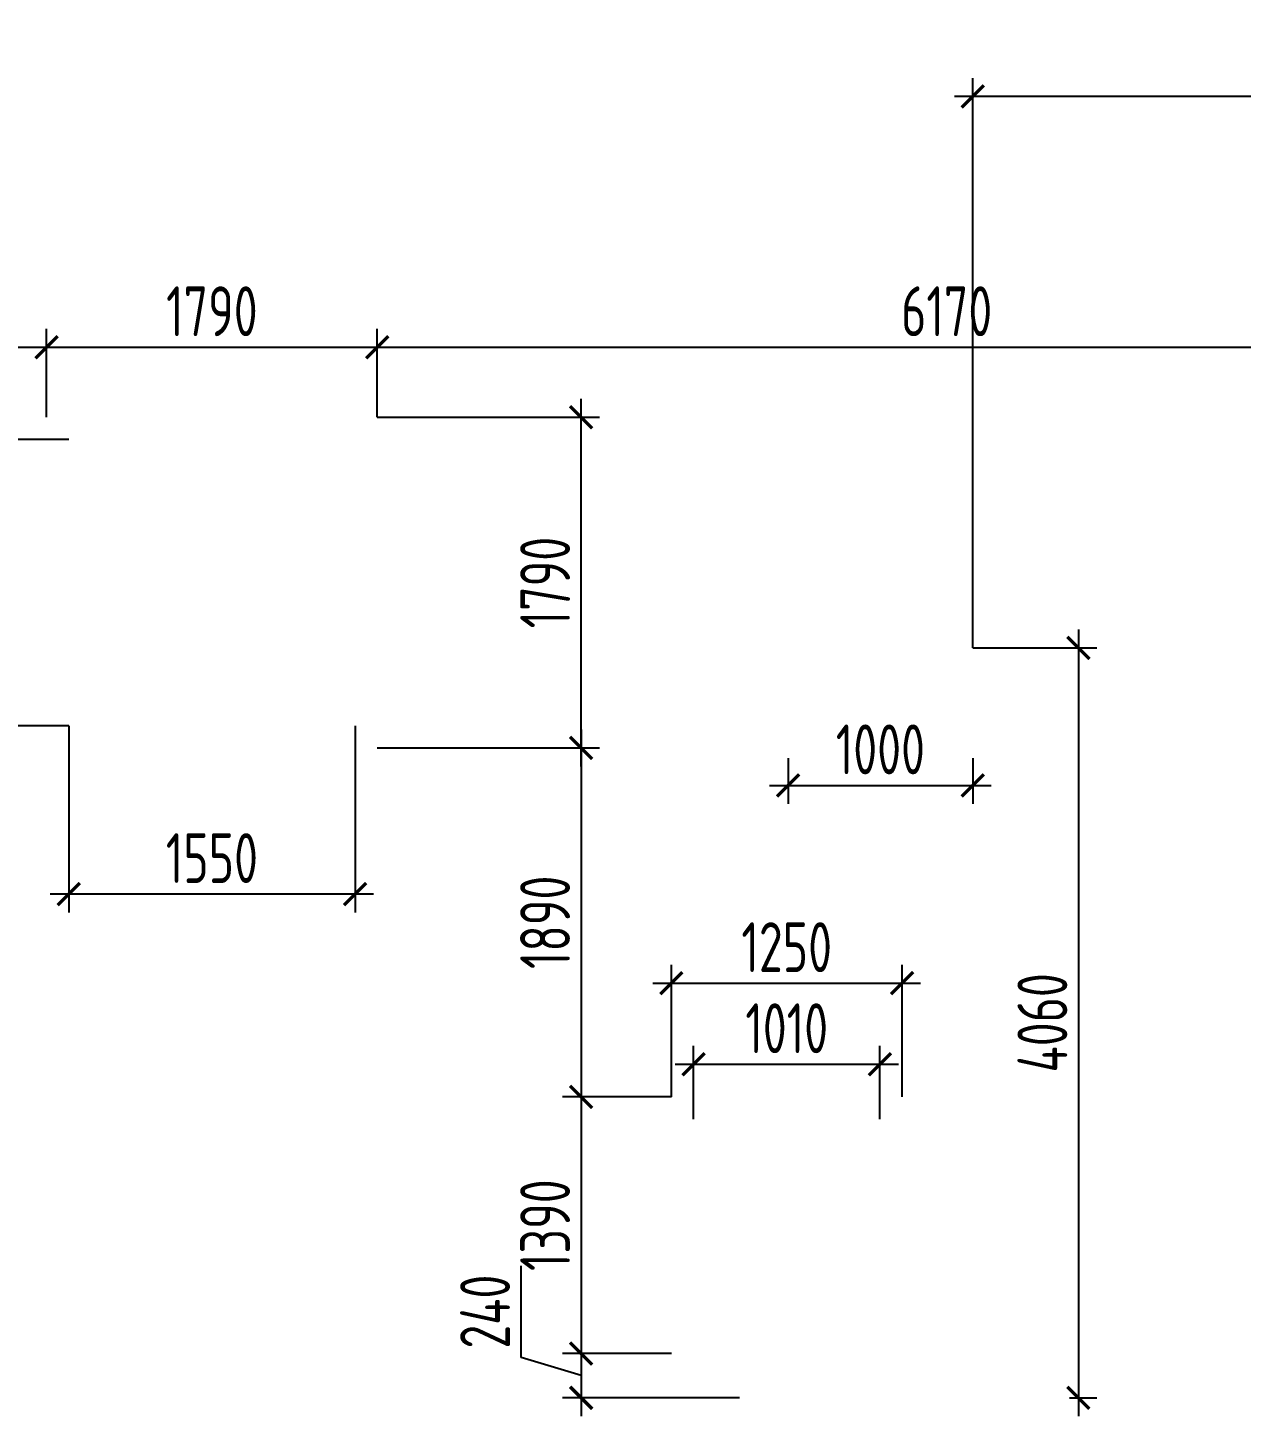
# Model space of a CAD drawing. Header units: millimetres. Extents: x -350007 to 536090, y -888 to 198380.
# Drawn here: x 475358 to 481931, y 91426 to 98947 of the extents above; entities that cross this region are included whole.
import ezdxf

# ---------------------------------------------------------------- set-up
doc = ezdxf.new("R2010")
doc.units = ezdxf.units.MM
doc.layers.add('АР_Размеры нов.', color=15, linetype='Continuous', lineweight=0)
doc.styles.add('ISOCPEUR', font='isocpeur.ttf', dxfattribs={"width": 0.7})
doc.dimstyles.new('R_100', dxfattribs={"dimtxt": 270, "dimasz": 120, "dimexe": 100, "dimexo": 0, "dimgap": 60, "dimtad": 1, "dimdec": 0, "dimrnd": 5, "dimzin": 0, "dimdsep": 46, "dimtxsty": 'ISOCPEUR', "dimblk": 'ARCHTICK', "dimcen": 0, "dimdle": 100, "dimclrd": 256, "dimclre": 256, "dimclrt": 256, "dimadec": 0, "dimazin": 0, "dimtfac": 2, "dimtdec": 0, "dimtofl": 0, "dimtmove": 1, "dimatfit": 3, "dimfxl": 1, "dimtvp": 3, "dimtolj": 1, "dimtzin": 0, "dimarcsym": 0})

# ---------------------------------------------------------------- blocks, each defined once
blk = doc.blocks.new('_ArchTick')
at = {"color": 0, "linetype": 'ByBlock', "const_width": 0.15}
blk.add_lwpolyline([(-0.5, -0.5), (0.5, 0.5)], dxfattribs=at)
blk = doc.blocks.new('*D2923')
at = {"layer": 'Defpoints', "color": 0, "ltscale": 100, "transparency": 16777216}
for p in [(479476.4, 94990.6), (480476.4, 94990.6), (480476.4, 94842.8)]:
    blk.add_point(p, dxfattribs=at)
at = {"layer": 'АР_Размеры нов.', "lineweight": -2, "ltscale": 100, "transparency": 16777216}
for p, q in [((479476.4, 94990.6), (479476.4, 94742.8)), ((480476.4, 94990.6), (480476.4, 94742.8)), ((479376.4, 94842.8), (480576.4, 94842.8))]:
    blk.add_line(p, q, dxfattribs=at)
at = {"layer": 'АР_Размеры нов.', "lineweight": -2, "ltscale": 100, "transparency": 16777216, "xscale": 120, "yscale": 120, "zscale": 120, "rotation": 180}
blk.add_blockref('_ArchTick', (479476.4, 94842.8), dxfattribs=at)
at = {"layer": 'АР_Размеры нов.', "lineweight": -2, "ltscale": 100, "transparency": 16777216, "xscale": 120, "yscale": 120, "zscale": 120}
blk.add_blockref('_ArchTick', (480476.4, 94842.8), dxfattribs=at)
at = {"layer": 'АР_Размеры нов.', "ltscale": 100, "transparency": 16777216, "insert": (479976.4, 95037.8), "char_height": 270, "attachment_point": 5, "style": 'ISOCPEUR'}
blk.add_mtext('\\A1;1000', dxfattribs=at)
blk = doc.blocks.new('*D3231')
at = {"layer": 'Defpoints', "color": 0, "transparency": 16777216}
for p in [(475459.9, 97216.1), (469690.9, 96837), (475459.9, 96837)]:
    blk.add_point(p, dxfattribs=at)
at = {"layer": 'АР_Размеры нов.', "lineweight": -2, "transparency": 16777216}
for p, q in [((469690.9, 96837), (469690.9, 97316.1)), ((475459.9, 96837), (475459.9, 97316.1)), ((469590.9, 97216.1), (475559.9, 97216.1))]:
    blk.add_line(p, q, dxfattribs=at)
at = {"layer": 'АР_Размеры нов.', "lineweight": -2, "transparency": 16777216, "xscale": 120, "yscale": 120, "zscale": 120, "rotation": 180}
blk.add_blockref('_ArchTick', (469690.9, 97216.1), dxfattribs=at)
at = {"layer": 'АР_Размеры нов.', "lineweight": -2, "transparency": 16777216, "xscale": 120, "yscale": 120, "zscale": 120}
blk.add_blockref('_ArchTick', (475459.9, 97216.1), dxfattribs=at)
at = {"layer": 'АР_Размеры нов.', "transparency": 16777216, "insert": (472575.4, 97411.1), "char_height": 270, "attachment_point": 5, "style": 'ISOCPEUR'}
blk.add_mtext('\\A1;5770', dxfattribs=at)
blk = doc.blocks.new('*D3232')
at = {"layer": 'Defpoints', "color": 0, "transparency": 16777216}
for p in [(477250.9, 97216.1), (475459.9, 96837), (477250.9, 96837)]:
    blk.add_point(p, dxfattribs=at)
at = {"layer": 'АР_Размеры нов.', "lineweight": -2, "transparency": 16777216}
for p, q in [((475459.9, 96837), (475459.9, 97316.1)), ((477250.9, 96837), (477250.9, 97316.1)), ((475359.9, 97216.1), (477350.9, 97216.1))]:
    blk.add_line(p, q, dxfattribs=at)
at = {"layer": 'АР_Размеры нов.', "lineweight": -2, "transparency": 16777216, "xscale": 120, "yscale": 120, "zscale": 120, "rotation": 180}
blk.add_blockref('_ArchTick', (475459.9, 97216.1), dxfattribs=at)
at = {"layer": 'АР_Размеры нов.', "lineweight": -2, "transparency": 16777216, "xscale": 120, "yscale": 120, "zscale": 120}
blk.add_blockref('_ArchTick', (477250.9, 97216.1), dxfattribs=at)
at = {"layer": 'АР_Размеры нов.', "transparency": 16777216, "insert": (476355.4, 97411.1), "char_height": 270, "attachment_point": 5, "style": 'ISOCPEUR'}
blk.add_mtext('\\A1;1790', dxfattribs=at)
blk = doc.blocks.new('*D3233')
at = {"layer": 'Defpoints', "color": 0, "transparency": 16777216}
for p in [(483420.3, 97216.1), (477250.9, 96837), (483420.3, 96793)]:
    blk.add_point(p, dxfattribs=at)
at = {"layer": 'АР_Размеры нов.', "lineweight": -2, "transparency": 16777216}
for p, q in [((477250.9, 96837), (477250.9, 97316.1)), ((483420.3, 96793), (483420.3, 97316.1)), ((477150.9, 97216.1), (483520.3, 97216.1))]:
    blk.add_line(p, q, dxfattribs=at)
at = {"layer": 'АР_Размеры нов.', "lineweight": -2, "transparency": 16777216, "xscale": 120, "yscale": 120, "zscale": 120, "rotation": 180}
blk.add_blockref('_ArchTick', (477250.9, 97216.1), dxfattribs=at)
at = {"layer": 'АР_Размеры нов.', "lineweight": -2, "transparency": 16777216, "xscale": 120, "yscale": 120, "zscale": 120}
blk.add_blockref('_ArchTick', (483420.3, 97216.1), dxfattribs=at)
at = {"layer": 'АР_Размеры нов.', "transparency": 16777216, "insert": (480335.6, 97411.1), "char_height": 270, "attachment_point": 5, "style": 'ISOCPEUR'}
blk.add_mtext('\\A1;6170', dxfattribs=at)
blk = doc.blocks.new('*D3239')
at = {"layer": 'Defpoints', "color": 0, "transparency": 16777216}
for p in [(477250.9, 96837), (478355.2, 96837), (477250.9, 95046)]:
    blk.add_point(p, dxfattribs=at)
at = {"layer": 'АР_Размеры нов.', "lineweight": -2, "transparency": 16777216}
for p, q in [((478355.2, 94946), (478355.2, 96937)), ((477250.9, 96837), (478455.2, 96837)), ((477250.9, 95046), (478455.2, 95046))]:
    blk.add_line(p, q, dxfattribs=at)
at = {"layer": 'АР_Размеры нов.', "lineweight": -2, "transparency": 16777216, "xscale": 120, "yscale": 120, "zscale": 120}
for p, rotation in [((478355.2, 96837), 90), ((478355.2, 95046), 270)]:
    blk.add_blockref('_ArchTick', p, dxfattribs=dict(at, rotation=rotation))
at = {"layer": 'АР_Размеры нов.', "transparency": 16777216, "insert": (478160.2, 95941.5), "char_height": 270, "attachment_point": 5, "rotation": 90, "style": 'ISOCPEUR'}
blk.add_mtext('\\A1;1790', dxfattribs=at)
blk = doc.blocks.new('*D3240')
at = {"layer": 'Defpoints', "color": 0, "transparency": 16777216}
for p in [(477250.9, 95046), (478355.2, 93155.7), (478844.1, 93155.7)]:
    blk.add_point(p, dxfattribs=at)
at = {"layer": 'АР_Размеры нов.', "lineweight": -2, "transparency": 16777216}
for p, q in [((478355.2, 95146), (478355.2, 93055.7)), ((477250.9, 95046), (478455.2, 95046)), ((478844.1, 93155.7), (478255.2, 93155.7))]:
    blk.add_line(p, q, dxfattribs=at)
at = {"layer": 'АР_Размеры нов.', "lineweight": -2, "transparency": 16777216, "xscale": 120, "yscale": 120, "zscale": 120}
for p, rotation in [((478355.2, 95046), 90), ((478355.2, 93155.7), 270)]:
    blk.add_blockref('_ArchTick', p, dxfattribs=dict(at, rotation=rotation))
at = {"layer": 'АР_Размеры нов.', "transparency": 16777216, "insert": (478160.2, 94100.9), "char_height": 270, "attachment_point": 5, "rotation": 90, "style": 'ISOCPEUR'}
blk.add_mtext('\\A1;1890', dxfattribs=at)
blk = doc.blocks.new('*D3355')
at = {"layer": 'Defpoints', "color": 0, "transparency": 16777216}
for p in [(475579.9, 96717), (474764.9, 95166), (475579.9, 95166)]:
    blk.add_point(p, dxfattribs=at)
at = {"layer": 'АР_Размеры нов.', "lineweight": -2, "transparency": 16777216}
for p, q in [((474764.9, 96817), (474764.9, 95066)), ((475579.9, 96717), (474664.9, 96717)), ((475579.9, 95166), (474664.9, 95166))]:
    blk.add_line(p, q, dxfattribs=at)
at = {"layer": 'АР_Размеры нов.', "lineweight": -2, "transparency": 16777216, "xscale": 120, "yscale": 120, "zscale": 120}
for p, rotation in [((474764.9, 96717), 90), ((474764.9, 95166), 270)]:
    blk.add_blockref('_ArchTick', p, dxfattribs=dict(at, rotation=rotation))
at = {"layer": 'АР_Размеры нов.', "transparency": 16777216, "insert": (474569.9, 95941.5), "char_height": 270, "attachment_point": 5, "rotation": 90, "style": 'ISOCPEUR'}
blk.add_mtext('\\A1;1550', dxfattribs=at)
blk = doc.blocks.new('*D3356')
at = {"layer": 'Defpoints', "color": 0, "transparency": 16777216}
for p in [(475579.9, 95166), (477130.9, 95166), (475579.9, 94254)]:
    blk.add_point(p, dxfattribs=at)
at = {"layer": 'АР_Размеры нов.', "lineweight": -2, "transparency": 16777216}
for p, q in [((475579.9, 95166), (475579.9, 94154)), ((477130.9, 95166), (477130.9, 94154)), ((477230.9, 94254), (475479.9, 94254))]:
    blk.add_line(p, q, dxfattribs=at)
at = {"layer": 'АР_Размеры нов.', "lineweight": -2, "transparency": 16777216, "xscale": 120, "yscale": 120, "zscale": 120, "rotation": 180}
blk.add_blockref('_ArchTick', (475579.9, 94254), dxfattribs=at)
at = {"layer": 'АР_Размеры нов.', "lineweight": -2, "transparency": 16777216, "xscale": 120, "yscale": 120, "zscale": 120}
blk.add_blockref('_ArchTick', (477130.9, 94254), dxfattribs=at)
at = {"layer": 'АР_Размеры нов.', "transparency": 16777216, "insert": (476355.4, 94449), "char_height": 270, "attachment_point": 5, "style": 'ISOCPEUR'}
blk.add_mtext('\\A1;1550', dxfattribs=at)
blk = doc.blocks.new('*D3397')
at = {"layer": 'Defpoints', "color": 0, "transparency": 16777216}
for p in [(480477, 98574.5), (488125.4, 96263.8), (480477, 95587.7)]:
    blk.add_point(p, dxfattribs=at)
at = {"layer": 'АР_Размеры нов.', "lineweight": -2, "transparency": 16777216}
for p, q in [((480477, 95587.7), (480477, 98674.5)), ((488125.4, 96263.8), (488125.4, 98674.5)), ((488225.4, 98574.5), (480377, 98574.5))]:
    blk.add_line(p, q, dxfattribs=at)
at = {"layer": 'АР_Размеры нов.', "lineweight": -2, "transparency": 16777216, "xscale": 120, "yscale": 120, "zscale": 120, "rotation": 180}
blk.add_blockref('_ArchTick', (480477, 98574.5), dxfattribs=at)
at = {"layer": 'АР_Размеры нов.', "lineweight": -2, "transparency": 16777216, "xscale": 120, "yscale": 120, "zscale": 120}
blk.add_blockref('_ArchTick', (488125.4, 98574.5), dxfattribs=at)
at = {"layer": 'АР_Размеры нов.', "transparency": 16777216, "insert": (484301.2, 98769.5), "char_height": 270, "attachment_point": 5, "style": 'ISOCPEUR'}
blk.add_mtext('\\A1;7650', dxfattribs=at)
blk = doc.blocks.new('*D3398')
at = {"layer": 'Defpoints', "color": 0, "transparency": 16777216}
for p in [(480477, 95587.7), (481000.2, 91525.7), (481049, 91525.7)]:
    blk.add_point(p, dxfattribs=at)
at = {"layer": 'АР_Размеры нов.', "lineweight": -2, "transparency": 16777216}
for p, q in [((481049, 95687.7), (481049, 91425.7)), ((480477, 95587.7), (481149, 95587.7)), ((481000.2, 91525.7), (481149, 91525.7))]:
    blk.add_line(p, q, dxfattribs=at)
at = {"layer": 'АР_Размеры нов.', "lineweight": -2, "transparency": 16777216, "xscale": 120, "yscale": 120, "zscale": 120}
for p, rotation in [((481049, 95587.7), 90), ((481049, 91525.7), 270)]:
    blk.add_blockref('_ArchTick', p, dxfattribs=dict(at, rotation=rotation))
at = {"layer": 'АР_Размеры нов.', "transparency": 16777216, "insert": (480854, 93556.7), "char_height": 270, "attachment_point": 5, "rotation": 90, "style": 'ISOCPEUR'}
blk.add_mtext('\\A1;4060', dxfattribs=at)
blk = doc.blocks.new('*D4273')
at = {"layer": 'Defpoints', "color": 0, "transparency": 16777216}
for p in [(478844.1, 93155.7), (478355.2, 91765.7), (478844.1, 91765.7)]:
    blk.add_point(p, dxfattribs=at)
at = {"layer": 'АР_Размеры нов.', "lineweight": -2, "transparency": 16777216}
for p, q in [((478355.2, 93255.7), (478355.2, 91665.7)), ((478844.1, 93155.7), (478255.2, 93155.7)), ((478844.1, 91765.7), (478255.2, 91765.7))]:
    blk.add_line(p, q, dxfattribs=at)
at = {"layer": 'АР_Размеры нов.', "lineweight": -2, "transparency": 16777216, "xscale": 120, "yscale": 120, "zscale": 120}
for p, rotation in [((478355.2, 93155.7), 90), ((478355.2, 91765.7), 270)]:
    blk.add_blockref('_ArchTick', p, dxfattribs=dict(at, rotation=rotation))
at = {"layer": 'АР_Размеры нов.', "transparency": 16777216, "insert": (478160.2, 92460.7), "char_height": 270, "attachment_point": 5, "rotation": 90, "style": 'ISOCPEUR'}
blk.add_mtext('\\A1;1390', dxfattribs=at)
blk = doc.blocks.new('*D4274')
at = {"layer": 'Defpoints', "color": 0, "transparency": 16777216}
for p in [(478844.1, 91765.7), (478355.2, 91525.7), (479214.1, 91525.7)]:
    blk.add_point(p, dxfattribs=at)
at = {"layer": 'АР_Размеры нов.', "lineweight": -2, "transparency": 16777216}
for p, q in [((478030.2, 91743.2), (478030.2, 92241.2)), ((478355.2, 91865.7), (478355.2, 91425.7)), ((478844.1, 91765.7), (478255.2, 91765.7)), ((478355.2, 91645.7), (478030.2, 91743.2)), ((479214.1, 91525.7), (478255.2, 91525.7))]:
    blk.add_line(p, q, dxfattribs=at)
at = {"layer": 'АР_Размеры нов.', "lineweight": -2, "transparency": 16777216, "xscale": 120, "yscale": 120, "zscale": 120}
for p, rotation in [((478355.2, 91765.7), 90), ((478355.2, 91525.7), 270)]:
    blk.add_blockref('_ArchTick', p, dxfattribs=dict(at, rotation=rotation))
at = {"layer": 'АР_Размеры нов.', "transparency": 16777216, "insert": (477835.2, 91992.2), "char_height": 270, "attachment_point": 5, "rotation": 90, "style": 'ISOCPEUR'}
blk.add_mtext('\\A1;240', dxfattribs=at)
blk = doc.blocks.new('*D4275')
at = {"layer": 'Defpoints', "color": 0, "transparency": 16777216}
for p in [(479974.1, 93332.3), (478964.1, 93035.7), (479974.1, 93035.7)]:
    blk.add_point(p, dxfattribs=at)
at = {"layer": 'АР_Размеры нов.', "lineweight": -2, "transparency": 16777216}
for p, q in [((478964.1, 93035.7), (478964.1, 93432.3)), ((479974.1, 93035.7), (479974.1, 93432.3)), ((478864.1, 93332.3), (480074.1, 93332.3))]:
    blk.add_line(p, q, dxfattribs=at)
at = {"layer": 'АР_Размеры нов.', "lineweight": -2, "transparency": 16777216, "xscale": 120, "yscale": 120, "zscale": 120, "rotation": 180}
blk.add_blockref('_ArchTick', (478964.1, 93332.3), dxfattribs=at)
at = {"layer": 'АР_Размеры нов.', "lineweight": -2, "transparency": 16777216, "xscale": 120, "yscale": 120, "zscale": 120}
blk.add_blockref('_ArchTick', (479974.1, 93332.3), dxfattribs=at)
at = {"layer": 'АР_Размеры нов.', "transparency": 16777216, "insert": (479469.1, 93527.3), "char_height": 270, "attachment_point": 5, "style": 'ISOCPEUR'}
blk.add_mtext('\\A1;1010', dxfattribs=at)
blk = doc.blocks.new('*D4276')
at = {"layer": 'Defpoints', "color": 0, "transparency": 16777216}
for p in [(480094.1, 93771.4), (478844.1, 93155.7), (480094.1, 93155.7)]:
    blk.add_point(p, dxfattribs=at)
at = {"layer": 'АР_Размеры нов.', "lineweight": -2, "transparency": 16777216}
for p, q in [((478844.1, 93155.7), (478844.1, 93871.4)), ((480094.1, 93155.7), (480094.1, 93871.4)), ((478744.1, 93771.4), (480194.1, 93771.4))]:
    blk.add_line(p, q, dxfattribs=at)
at = {"layer": 'АР_Размеры нов.', "lineweight": -2, "transparency": 16777216, "xscale": 120, "yscale": 120, "zscale": 120, "rotation": 180}
blk.add_blockref('_ArchTick', (478844.1, 93771.4), dxfattribs=at)
at = {"layer": 'АР_Размеры нов.', "lineweight": -2, "transparency": 16777216, "xscale": 120, "yscale": 120, "zscale": 120}
blk.add_blockref('_ArchTick', (480094.1, 93771.4), dxfattribs=at)
at = {"layer": 'АР_Размеры нов.', "transparency": 16777216, "insert": (479469.1, 93966.4), "char_height": 270, "attachment_point": 5, "style": 'ISOCPEUR'}
blk.add_mtext('\\A1;1250', dxfattribs=at)

msp = doc.modelspace()

# ---------------------------------------------------------------- dimensions: what is measured, and where the dimension line sits
at = {"layer": 'АР_Размеры нов.'}
for base, p1, p2, picture, middle in [((480477, 98574.5), (488125.4, 96263.8), (480477, 95587.7), '*D3397', (484301.2, 98769.5)), ((475459.9, 97216.1), (469690.9, 96837), (475459.9, 96837), '*D3231', (472575.4, 97411.1)), ((477250.9, 97216.1), (475459.9, 96837), (477250.9, 96837), '*D3232', (476355.4, 97411.1)), ((483420.3, 97216.1), (477250.9, 96837), (483420.3, 96793), '*D3233', (480335.6, 97411.1)), ((475579.9, 94254), (477130.9, 95166), (475579.9, 95166), '*D3356', (476355.4, 94449)), ((480094.1, 93771.4), (478844.1, 93155.7), (480094.1, 93155.7), '*D4276', (479469.1, 93966.4)), ((479974.1, 93332.3), (478964.1, 93035.7), (479974.1, 93035.7), '*D4275', (479469.1, 93527.3))]:
    dim = msp.add_linear_dim(base=base, p1=p1, p2=p2, dimstyle='R_100', override={"dimpost": '\\X'}, dxfattribs=at)
    dim.commit()
    dim.dimension.update_dxf_attribs({"geometry": picture, "text_midpoint": middle})
for base, p1, p2, picture, middle in [((478355.2, 96837), (477250.9, 95046), (477250.9, 96837), '*D3239', (478160.2, 95941.5)), ((474764.9, 95166), (475579.9, 96717), (475579.9, 95166), '*D3355', (474569.9, 95941.5)), ((481049, 91525.7), (480477, 95587.7), (481000.2, 91525.7), '*D3398', (480854, 93556.7)), ((478355.2, 93155.7), (477250.9, 95046), (478844.1, 93155.7), '*D3240', (478160.2, 94100.9)), ((478355.2, 91765.7), (478844.1, 93155.7), (478844.1, 91765.7), '*D4273', (478160.2, 92460.7)), ((478355.2, 91525.7), (478844.1, 91765.7), (479214.1, 91525.7), '*D4274', (477835.2, 91803.2))]:
    dim = msp.add_linear_dim(base=base, p1=p1, p2=p2, angle=90, dimstyle='R_100', override={"dimpost": '\\X'}, dxfattribs=at)
    dim.commit()
    dim.dimension.update_dxf_attribs({"geometry": picture, "text_midpoint": middle})
at = {"layer": 'АР_Размеры нов.', "ltscale": 100}
dim = msp.add_linear_dim(base=(480476.4, 94842.8), p1=(479476.4, 94990.6), p2=(480476.4, 94990.6), dimstyle='R_100', override={"dimpost": '\\X', "dimfxl": 2.5, "dimarcsym": 2}, dxfattribs=at)
dim.commit()
dim.dimension.update_dxf_attribs({"geometry": '*D2923', "text_midpoint": (479976.4, 95037.8)})

doc.saveas('drawing.dxf')
